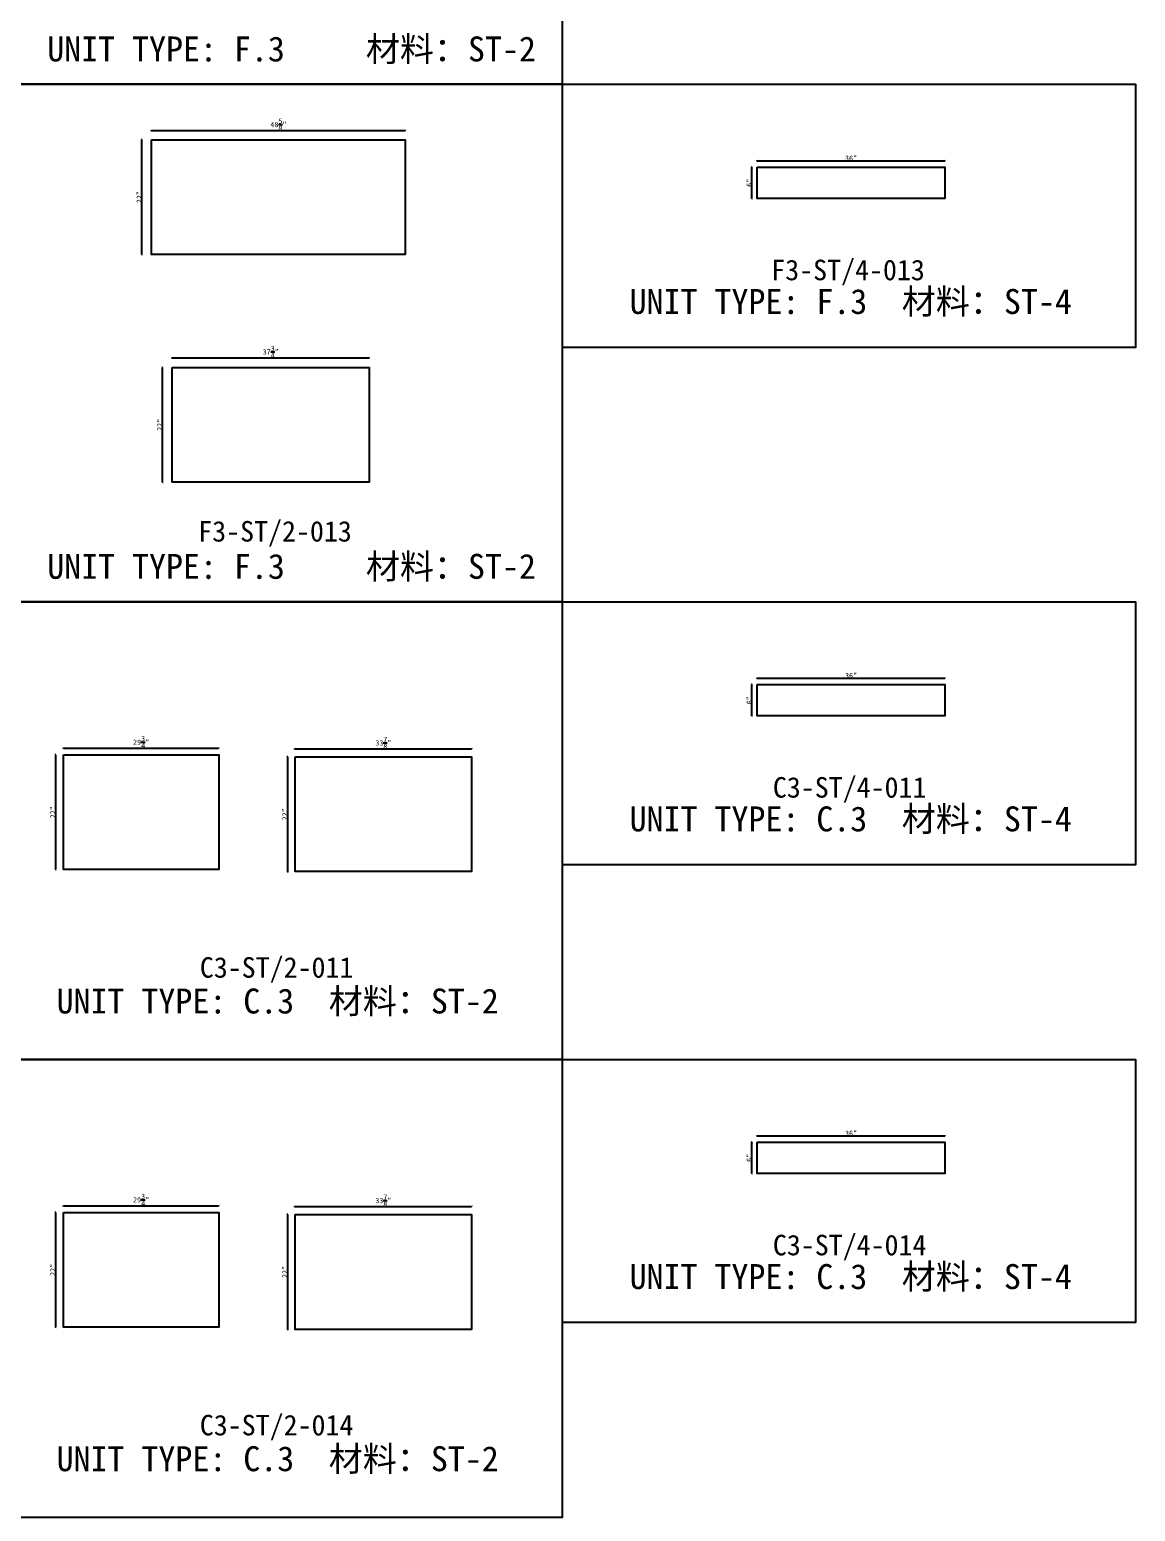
# Model space of a CAD drawing. Header units: millimetres. Extents: x -46966 to 138077, y -48408 to 2116.
# Drawn here: x 118612 to 124000, y -27261 to -20043 of the extents above; entities that cross this region are included whole.
import ezdxf
from ezdxf.enums import TextEntityAlignment as Align

# ---------------------------------------------------------------- set-up
doc = ezdxf.new("R2010")
doc.units = ezdxf.units.MM
doc.layers.add('PART_NUMBER', color=3, linetype='Continuous')
doc.styles.add('样式 1', font='')
doc.styles.get('样式 1').set_extended_font_data('NSimSun')
doc.dimstyles.new('副本 ISO-25', dxfattribs={"dimtxt": 25, "dimasz": 10, "dimexe": 1.5, "dimexo": 0.5, "dimtad": 1, "dimlfac": 0.03937, "dimlunit": 5, "dimtxsty": '样式 1', "dimblk": 'ARCHTICK', "dimcen": 2.5, "dimclrd": 256, "dimclrt": 1, "dimazin": 3, "dimtfac": 1, "dimtmove": 0, "dimatfit": 3, "dimfxlon": 1})

# ---------------------------------------------------------------- blocks, each defined once
blk = doc.blocks.new('_ArchTick')
at = {"color": 0, "linetype": 'ByBlock', "const_width": 0.15}
blk.add_lwpolyline([(-0.5, -0.5), (0.5, 0.5)], dxfattribs=at)
blk = doc.blocks.new('*D1999')
at = {"color": 0, "lineweight": -2, "transparency": 16777216}
for p, q in [((119206.9, -20536.1), (119206.9, -20533.6)), ((120442, -20536.1), (120442, -20533.6))]:
    blk.add_line(p, q, dxfattribs=at)
at = {"lineweight": -2, "transparency": 16777216}
blk.add_line((119206.9, -20535.1), (120442, -20535.1), dxfattribs=at)
at = {"layer": 'Defpoints', "color": 0, "transparency": 16777216}
for p in [(120442, -20535.1), (119206.9, -20579.7), (120442, -20579.7)]:
    blk.add_point(p, dxfattribs=at)
at = {"lineweight": -2, "transparency": 16777216, "xscale": 10, "yscale": 10, "zscale": 10, "rotation": 180}
blk.add_blockref('_ArchTick', (119206.9, -20535.1), dxfattribs=at)
at = {"lineweight": -2, "transparency": 16777216, "xscale": 10, "yscale": 10, "zscale": 10}
blk.add_blockref('_ArchTick', (120442, -20535.1), dxfattribs=at)
at = {"color": 1, "transparency": 16777216, "insert": (119824.5, -20506.1), "char_height": 25, "attachment_point": 5, "style": '样式 1'}
blk.add_mtext('\\A1;48{\\H1x;\\S5/8;}"', dxfattribs=at)
blk = doc.blocks.new('*D2000')
at = {"color": 0, "lineweight": -2, "transparency": 16777216}
for p, q in [((119160.2, -20579.7), (119157.7, -20579.7)), ((119160.2, -21138.5), (119157.7, -21138.5))]:
    blk.add_line(p, q, dxfattribs=at)
at = {"lineweight": -2, "transparency": 16777216}
blk.add_line((119159.2, -21138.5), (119159.2, -20579.7), dxfattribs=at)
at = {"layer": 'Defpoints', "color": 0, "transparency": 16777216}
for p in [(119159.2, -20579.7), (119206.9, -20579.7), (119206.9, -21138.5)]:
    blk.add_point(p, dxfattribs=at)
at = {"lineweight": -2, "transparency": 16777216, "xscale": 10, "yscale": 10, "zscale": 10}
for p, rotation in [((119159.2, -20579.7), 90), ((119159.2, -21138.5), 270)]:
    blk.add_blockref('_ArchTick', p, dxfattribs=dict(at, rotation=rotation))
at = {"color": 1, "transparency": 16777216, "insert": (119146.1, -20859.1), "char_height": 25, "attachment_point": 5, "rotation": 90, "style": '样式 1'}
blk.add_mtext('\\A1;22"', dxfattribs=at)
blk = doc.blocks.new('*D2001')
at = {"color": 0, "lineweight": -2, "transparency": 16777216}
for p, q in [((119307.5, -21643.4), (119307.5, -21640.9)), ((120266.3, -21643.4), (120266.3, -21640.9))]:
    blk.add_line(p, q, dxfattribs=at)
at = {"lineweight": -2, "transparency": 16777216}
blk.add_line((119307.5, -21642.4), (120266.3, -21642.4), dxfattribs=at)
at = {"layer": 'Defpoints', "color": 0, "transparency": 16777216}
for p in [(120266.3, -21642.4), (119307.5, -21689.3), (120266.3, -21689.3)]:
    blk.add_point(p, dxfattribs=at)
at = {"lineweight": -2, "transparency": 16777216, "xscale": 10, "yscale": 10, "zscale": 10, "rotation": 180}
blk.add_blockref('_ArchTick', (119307.5, -21642.4), dxfattribs=at)
at = {"lineweight": -2, "transparency": 16777216, "xscale": 10, "yscale": 10, "zscale": 10}
blk.add_blockref('_ArchTick', (120266.3, -21642.4), dxfattribs=at)
at = {"color": 1, "transparency": 16777216, "insert": (119786.9, -21613.3), "char_height": 25, "attachment_point": 5, "style": '样式 1'}
blk.add_mtext('\\A1;37{\\H1x;\\S3/4;}"', dxfattribs=at)
blk = doc.blocks.new('*D2002')
at = {"color": 0, "lineweight": -2, "transparency": 16777216}
for p, q in [((119260.4, -21689.3), (119257.9, -21689.3)), ((119260.4, -22248.1), (119257.9, -22248.1))]:
    blk.add_line(p, q, dxfattribs=at)
at = {"lineweight": -2, "transparency": 16777216}
blk.add_line((119259.4, -22248.1), (119259.4, -21689.3), dxfattribs=at)
at = {"layer": 'Defpoints', "color": 0, "transparency": 16777216}
for p in [(119259.4, -21689.3), (119307.5, -21689.3), (119307.5, -22248.1)]:
    blk.add_point(p, dxfattribs=at)
at = {"lineweight": -2, "transparency": 16777216, "xscale": 10, "yscale": 10, "zscale": 10}
for p, rotation in [((119259.4, -21689.3), 90), ((119259.4, -22248.1), 270)]:
    blk.add_blockref('_ArchTick', p, dxfattribs=dict(at, rotation=rotation))
at = {"color": 1, "transparency": 16777216, "insert": (119246.3, -21968.7), "char_height": 25, "attachment_point": 5, "rotation": 90, "style": '样式 1'}
blk.add_mtext('\\A1;22"', dxfattribs=at)
blk = doc.blocks.new('*D2003')
at = {"color": 0, "lineweight": -2, "transparency": 16777216}
for p, q in [((122157.1, -20683.6), (122157.1, -20681.1)), ((123071.5, -20683.6), (123071.5, -20681.1))]:
    blk.add_line(p, q, dxfattribs=at)
at = {"lineweight": -2, "transparency": 16777216}
blk.add_line((122157.1, -20682.6), (123071.5, -20682.6), dxfattribs=at)
at = {"layer": 'Defpoints', "color": 0, "transparency": 16777216}
for p in [(122157.1, -20713.4), (123071.5, -20682.6), (123071.5, -20713.4)]:
    blk.add_point(p, dxfattribs=at)
at = {"lineweight": -2, "transparency": 16777216, "xscale": 10, "yscale": 10, "zscale": 10, "rotation": 180}
blk.add_blockref('_ArchTick', (122157.1, -20682.6), dxfattribs=at)
at = {"lineweight": -2, "transparency": 16777216, "xscale": 10, "yscale": 10, "zscale": 10}
blk.add_blockref('_ArchTick', (123071.5, -20682.6), dxfattribs=at)
at = {"color": 1, "transparency": 16777216, "insert": (122614.3, -20669.5), "char_height": 25, "attachment_point": 5, "style": '样式 1'}
blk.add_mtext('\\A1;36"', dxfattribs=at)
blk = doc.blocks.new('*D2004')
at = {"color": 0, "lineweight": -2, "transparency": 16777216}
for p, q in [((122132.3, -20713.4), (122129.8, -20713.4)), ((122132.3, -20865.8), (122129.8, -20865.8))]:
    blk.add_line(p, q, dxfattribs=at)
at = {"lineweight": -2, "transparency": 16777216}
blk.add_line((122131.3, -20865.8), (122131.3, -20713.4), dxfattribs=at)
at = {"layer": 'Defpoints', "color": 0, "transparency": 16777216}
for p in [(122131.3, -20713.4), (122157.1, -20713.4), (122157.1, -20865.8)]:
    blk.add_point(p, dxfattribs=at)
at = {"lineweight": -2, "transparency": 16777216, "xscale": 10, "yscale": 10, "zscale": 10}
for p, rotation in [((122131.3, -20713.4), 90), ((122131.3, -20865.8), 270)]:
    blk.add_blockref('_ArchTick', p, dxfattribs=dict(at, rotation=rotation))
at = {"color": 1, "transparency": 16777216, "insert": (122118.1, -20789.6), "char_height": 25, "attachment_point": 5, "rotation": 90, "style": '样式 1'}
blk.add_mtext('\\A1;6"', dxfattribs=at)
blk = doc.blocks.new('*D2005')
at = {"color": 0, "lineweight": -2, "transparency": 16777216}
for p, q in [((118777.8, -23544.6), (118777.8, -23542.1)), ((119533.4, -23544.6), (119533.4, -23542.1))]:
    blk.add_line(p, q, dxfattribs=at)
at = {"lineweight": -2, "transparency": 16777216}
blk.add_line((118777.8, -23543.6), (119533.4, -23543.6), dxfattribs=at)
at = {"layer": 'Defpoints', "color": 0, "transparency": 16777216}
for p in [(118777.8, -23576.2), (119533.4, -23543.6), (119533.4, -23576.2)]:
    blk.add_point(p, dxfattribs=at)
at = {"lineweight": -2, "transparency": 16777216, "xscale": 10, "yscale": 10, "zscale": 10, "rotation": 180}
blk.add_blockref('_ArchTick', (118777.8, -23543.6), dxfattribs=at)
at = {"lineweight": -2, "transparency": 16777216, "xscale": 10, "yscale": 10, "zscale": 10}
blk.add_blockref('_ArchTick', (119533.4, -23543.6), dxfattribs=at)
at = {"color": 1, "transparency": 16777216, "insert": (119155.6, -23514.5), "char_height": 25, "attachment_point": 5, "style": '样式 1'}
blk.add_mtext('\\A1;29{\\H1x;\\S3/4;}"', dxfattribs=at)
blk = doc.blocks.new('*D2006')
at = {"color": 0, "lineweight": -2, "transparency": 16777216}
for p, q in [((118739.4, -23576.2), (118736.9, -23576.2)), ((118739.4, -24135), (118736.9, -24135))]:
    blk.add_line(p, q, dxfattribs=at)
at = {"lineweight": -2, "transparency": 16777216}
blk.add_line((118738.4, -23576.2), (118738.4, -24135), dxfattribs=at)
at = {"layer": 'Defpoints', "color": 0, "transparency": 16777216}
for p in [(118777.8, -23576.2), (118738.4, -24135), (118777.8, -24135)]:
    blk.add_point(p, dxfattribs=at)
at = {"lineweight": -2, "transparency": 16777216, "xscale": 10, "yscale": 10, "zscale": 10}
for p, rotation in [((118738.4, -23576.2), 90), ((118738.4, -24135), 270)]:
    blk.add_blockref('_ArchTick', p, dxfattribs=dict(at, rotation=rotation))
at = {"color": 1, "transparency": 16777216, "insert": (118725.3, -23855.6), "char_height": 25, "attachment_point": 5, "rotation": 90, "style": '样式 1'}
blk.add_mtext('\\A1;22"', dxfattribs=at)
blk = doc.blocks.new('*D2007')
at = {"color": 0, "lineweight": -2, "transparency": 16777216}
for p, q in [((119905.3, -23548), (119905.3, -23545.5)), ((120765.8, -23548), (120765.8, -23545.5))]:
    blk.add_line(p, q, dxfattribs=at)
at = {"lineweight": -2, "transparency": 16777216}
blk.add_line((119905.3, -23547), (120765.8, -23547), dxfattribs=at)
at = {"layer": 'Defpoints', "color": 0, "transparency": 16777216}
for p in [(119905.3, -23586.5), (120765.8, -23547), (120765.8, -23586.5)]:
    blk.add_point(p, dxfattribs=at)
at = {"lineweight": -2, "transparency": 16777216, "xscale": 10, "yscale": 10, "zscale": 10, "rotation": 180}
blk.add_blockref('_ArchTick', (119905.3, -23547), dxfattribs=at)
at = {"lineweight": -2, "transparency": 16777216, "xscale": 10, "yscale": 10, "zscale": 10}
blk.add_blockref('_ArchTick', (120765.8, -23547), dxfattribs=at)
at = {"color": 1, "transparency": 16777216, "insert": (120335.6, -23517.9), "char_height": 25, "attachment_point": 5, "style": '样式 1'}
blk.add_mtext('\\A1;33{\\H1x;\\S7/8;}"', dxfattribs=at)
blk = doc.blocks.new('*D2008')
at = {"color": 0, "lineweight": -2, "transparency": 16777216}
for p, q in [((119869.7, -23586.5), (119867.2, -23586.5)), ((119869.7, -24145.3), (119867.2, -24145.3))]:
    blk.add_line(p, q, dxfattribs=at)
at = {"lineweight": -2, "transparency": 16777216}
blk.add_line((119868.7, -23586.5), (119868.7, -24145.3), dxfattribs=at)
at = {"layer": 'Defpoints', "color": 0, "transparency": 16777216}
for p in [(119905.3, -23586.5), (119868.7, -24145.3), (119905.3, -24145.3)]:
    blk.add_point(p, dxfattribs=at)
at = {"lineweight": -2, "transparency": 16777216, "xscale": 10, "yscale": 10, "zscale": 10}
for p, rotation in [((119868.7, -23586.5), 90), ((119868.7, -24145.3), 270)]:
    blk.add_blockref('_ArchTick', p, dxfattribs=dict(at, rotation=rotation))
at = {"color": 1, "transparency": 16777216, "insert": (119855.6, -23865.9), "char_height": 25, "attachment_point": 5, "rotation": 90, "style": '样式 1'}
blk.add_mtext('\\A1;22"', dxfattribs=at)
blk = doc.blocks.new('*D1966')
at = {"color": 0, "lineweight": -2, "transparency": 16777216}
for p, q in [((122157.1, -23204), (122157.1, -23201.5)), ((123071.5, -23204), (123071.5, -23201.5))]:
    blk.add_line(p, q, dxfattribs=at)
at = {"lineweight": -2, "transparency": 16777216}
blk.add_line((122157.1, -23203), (123071.5, -23203), dxfattribs=at)
at = {"layer": 'Defpoints', "color": 0, "transparency": 16777216}
for p in [(122157.1, -23233.9), (123071.5, -23203), (123071.5, -23233.9)]:
    blk.add_point(p, dxfattribs=at)
at = {"lineweight": -2, "transparency": 16777216, "xscale": 10, "yscale": 10, "zscale": 10, "rotation": 180}
blk.add_blockref('_ArchTick', (122157.1, -23203), dxfattribs=at)
at = {"lineweight": -2, "transparency": 16777216, "xscale": 10, "yscale": 10, "zscale": 10}
blk.add_blockref('_ArchTick', (123071.5, -23203), dxfattribs=at)
at = {"color": 1, "transparency": 16777216, "insert": (122614.3, -23189.9), "char_height": 25, "attachment_point": 5, "style": '样式 1'}
blk.add_mtext('\\A1;36"', dxfattribs=at)
blk = doc.blocks.new('*D1967')
at = {"color": 0, "lineweight": -2, "transparency": 16777216}
for p, q in [((122132.3, -23233.9), (122129.8, -23233.9)), ((122132.3, -23386.3), (122129.8, -23386.3))]:
    blk.add_line(p, q, dxfattribs=at)
at = {"lineweight": -2, "transparency": 16777216}
blk.add_line((122131.3, -23386.3), (122131.3, -23233.9), dxfattribs=at)
at = {"layer": 'Defpoints', "color": 0, "transparency": 16777216}
for p in [(122131.3, -23233.9), (122157.1, -23233.9), (122157.1, -23386.3)]:
    blk.add_point(p, dxfattribs=at)
at = {"lineweight": -2, "transparency": 16777216, "xscale": 10, "yscale": 10, "zscale": 10}
for p, rotation in [((122131.3, -23233.9), 90), ((122131.3, -23386.3), 270)]:
    blk.add_blockref('_ArchTick', p, dxfattribs=dict(at, rotation=rotation))
at = {"color": 1, "transparency": 16777216, "insert": (122118.1, -23310.1), "char_height": 25, "attachment_point": 5, "rotation": 90, "style": '样式 1'}
blk.add_mtext('\\A1;6"', dxfattribs=at)
blk = doc.blocks.new('*D1968')
at = {"color": 0, "lineweight": -2, "transparency": 16777216}
for p, q in [((118777.8, -25774.1), (118777.8, -25771.6)), ((119533.4, -25774.1), (119533.4, -25771.6))]:
    blk.add_line(p, q, dxfattribs=at)
at = {"lineweight": -2, "transparency": 16777216}
blk.add_line((118777.8, -25773.1), (119533.4, -25773.1), dxfattribs=at)
at = {"layer": 'Defpoints', "color": 0, "transparency": 16777216}
for p in [(118777.8, -25805.8), (119533.4, -25773.1), (119533.4, -25805.8)]:
    blk.add_point(p, dxfattribs=at)
at = {"lineweight": -2, "transparency": 16777216, "xscale": 10, "yscale": 10, "zscale": 10, "rotation": 180}
blk.add_blockref('_ArchTick', (118777.8, -25773.1), dxfattribs=at)
at = {"lineweight": -2, "transparency": 16777216, "xscale": 10, "yscale": 10, "zscale": 10}
blk.add_blockref('_ArchTick', (119533.4, -25773.1), dxfattribs=at)
at = {"color": 1, "transparency": 16777216, "insert": (119155.6, -25744), "char_height": 25, "attachment_point": 5, "style": '样式 1'}
blk.add_mtext('\\A1;29{\\H1x;\\S3/4;}"', dxfattribs=at)
blk = doc.blocks.new('*D1969')
at = {"color": 0, "lineweight": -2, "transparency": 16777216}
for p, q in [((118739.4, -25805.8), (118736.9, -25805.8)), ((118739.4, -26364.6), (118736.9, -26364.6))]:
    blk.add_line(p, q, dxfattribs=at)
at = {"lineweight": -2, "transparency": 16777216}
blk.add_line((118738.4, -25805.8), (118738.4, -26364.6), dxfattribs=at)
at = {"layer": 'Defpoints', "color": 0, "transparency": 16777216}
for p in [(118777.8, -25805.8), (118738.4, -26364.6), (118777.8, -26364.6)]:
    blk.add_point(p, dxfattribs=at)
at = {"lineweight": -2, "transparency": 16777216, "xscale": 10, "yscale": 10, "zscale": 10}
for p, rotation in [((118738.4, -25805.8), 90), ((118738.4, -26364.6), 270)]:
    blk.add_blockref('_ArchTick', p, dxfattribs=dict(at, rotation=rotation))
at = {"color": 1, "transparency": 16777216, "insert": (118725.3, -26085.2), "char_height": 25, "attachment_point": 5, "rotation": 90, "style": '样式 1'}
blk.add_mtext('\\A1;22"', dxfattribs=at)
blk = doc.blocks.new('*D1970')
at = {"color": 0, "lineweight": -2, "transparency": 16777216}
for p, q in [((119905.3, -25777.6), (119905.3, -25775.1)), ((120765.8, -25777.6), (120765.8, -25775.1))]:
    blk.add_line(p, q, dxfattribs=at)
at = {"lineweight": -2, "transparency": 16777216}
blk.add_line((119905.3, -25776.6), (120765.8, -25776.6), dxfattribs=at)
at = {"layer": 'Defpoints', "color": 0, "transparency": 16777216}
for p in [(119905.3, -25816), (120765.8, -25776.6), (120765.8, -25816)]:
    blk.add_point(p, dxfattribs=at)
at = {"lineweight": -2, "transparency": 16777216, "xscale": 10, "yscale": 10, "zscale": 10, "rotation": 180}
blk.add_blockref('_ArchTick', (119905.3, -25776.6), dxfattribs=at)
at = {"lineweight": -2, "transparency": 16777216, "xscale": 10, "yscale": 10, "zscale": 10}
blk.add_blockref('_ArchTick', (120765.8, -25776.6), dxfattribs=at)
at = {"color": 1, "transparency": 16777216, "insert": (120335.6, -25747.5), "char_height": 25, "attachment_point": 5, "style": '样式 1'}
blk.add_mtext('\\A1;33{\\H1x;\\S7/8;}"', dxfattribs=at)
blk = doc.blocks.new('*D1971')
at = {"color": 0, "lineweight": -2, "transparency": 16777216}
for p, q in [((119869.7, -25816), (119867.2, -25816)), ((119869.7, -26374.8), (119867.2, -26374.8))]:
    blk.add_line(p, q, dxfattribs=at)
at = {"lineweight": -2, "transparency": 16777216}
blk.add_line((119868.7, -25816), (119868.7, -26374.8), dxfattribs=at)
at = {"layer": 'Defpoints', "color": 0, "transparency": 16777216}
for p in [(119905.3, -25816), (119868.7, -26374.8), (119905.3, -26374.8)]:
    blk.add_point(p, dxfattribs=at)
at = {"lineweight": -2, "transparency": 16777216, "xscale": 10, "yscale": 10, "zscale": 10}
for p, rotation in [((119868.7, -25816), 90), ((119868.7, -26374.8), 270)]:
    blk.add_blockref('_ArchTick', p, dxfattribs=dict(at, rotation=rotation))
at = {"color": 1, "transparency": 16777216, "insert": (119855.6, -26095.4), "char_height": 25, "attachment_point": 5, "rotation": 90, "style": '样式 1'}
blk.add_mtext('\\A1;22"', dxfattribs=at)
blk = doc.blocks.new('*D1978')
at = {"color": 0, "lineweight": -2, "transparency": 16777216}
for p, q in [((122157.1, -25433.6), (122157.1, -25431.1)), ((123071.5, -25433.6), (123071.5, -25431.1))]:
    blk.add_line(p, q, dxfattribs=at)
at = {"lineweight": -2, "transparency": 16777216}
blk.add_line((122157.1, -25432.6), (123071.5, -25432.6), dxfattribs=at)
at = {"layer": 'Defpoints', "color": 0, "transparency": 16777216}
for p in [(122157.1, -25463.4), (123071.5, -25432.6), (123071.5, -25463.4)]:
    blk.add_point(p, dxfattribs=at)
at = {"lineweight": -2, "transparency": 16777216, "xscale": 10, "yscale": 10, "zscale": 10, "rotation": 180}
blk.add_blockref('_ArchTick', (122157.1, -25432.6), dxfattribs=at)
at = {"lineweight": -2, "transparency": 16777216, "xscale": 10, "yscale": 10, "zscale": 10}
blk.add_blockref('_ArchTick', (123071.5, -25432.6), dxfattribs=at)
at = {"color": 1, "transparency": 16777216, "insert": (122614.3, -25419.5), "char_height": 25, "attachment_point": 5, "style": '样式 1'}
blk.add_mtext('\\A1;36"', dxfattribs=at)
blk = doc.blocks.new('*D1979')
at = {"color": 0, "lineweight": -2, "transparency": 16777216}
for p, q in [((122132.3, -25463.4), (122129.8, -25463.4)), ((122132.3, -25615.8), (122129.8, -25615.8))]:
    blk.add_line(p, q, dxfattribs=at)
at = {"lineweight": -2, "transparency": 16777216}
blk.add_line((122131.3, -25615.8), (122131.3, -25463.4), dxfattribs=at)
at = {"layer": 'Defpoints', "color": 0, "transparency": 16777216}
for p in [(122131.3, -25463.4), (122157.1, -25463.4), (122157.1, -25615.8)]:
    blk.add_point(p, dxfattribs=at)
at = {"lineweight": -2, "transparency": 16777216, "xscale": 10, "yscale": 10, "zscale": 10}
for p, rotation in [((122131.3, -25463.4), 90), ((122131.3, -25615.8), 270)]:
    blk.add_blockref('_ArchTick', p, dxfattribs=dict(at, rotation=rotation))
at = {"color": 1, "transparency": 16777216, "insert": (122118.1, -25539.6), "char_height": 25, "attachment_point": 5, "rotation": 90, "style": '样式 1'}
blk.add_mtext('\\A1;6"', dxfattribs=at)

msp = doc.modelspace()

# ---------------------------------------------------------------- linework, layer by layer
at = {"color": 1}
for points in [[(118415.901, -20309.699), (121207.776, -20309.699), (121207.776, -17789.28), (118415.901, -17789.28)], [(118415.901, -22830.117), (121207.776, -22830.117), (121207.776, -20309.699), (118415.901, -20309.699)], [(121207.776, -20309.699), (123999.65, -20309.699), (123999.65, -21592.096), (121207.776, -21592.096)], [(118415.901, -25059.684), (121207.776, -25059.684), (121207.776, -22830.117), (118415.901, -22830.117)], [(121207.776, -22830.117), (123999.65, -22830.117), (123999.65, -24112.514), (121207.776, -24112.514)], [(118415.901, -27289.251), (121207.776, -27289.251), (121207.776, -25059.684), (118415.901, -25059.684)], [(121207.776, -25059.684), (123999.65, -25059.684), (123999.65, -26342.082), (121207.776, -26342.082)]]:
    msp.add_lwpolyline(points, close=True, dxfattribs=at)
for points in [[(119206.941, -20579.677), (120442.016, -20579.677), (120442.016, -21138.477), (119206.941, -21138.477)], [(122157.095, -20713.435), (123071.495, -20713.435), (123071.495, -20865.835), (122157.095, -20865.835)], [(119307.486, -21689.261), (120266.336, -21689.261), (120266.336, -22248.061), (119307.486, -22248.061)], [(122157.095, -23233.853), (123071.495, -23233.853), (123071.495, -23386.253), (122157.095, -23386.253)], [(118777.758, -23576.236), (119533.408, -23576.236), (119533.408, -24135.036), (118777.758, -24135.036)], [(119905.344, -23586.469), (120765.769, -23586.469), (120765.769, -24145.269), (119905.344, -24145.269)], [(122157.095, -25463.42), (123071.495, -25463.42), (123071.495, -25615.82), (122157.095, -25615.82)], [(118777.758, -25805.803), (119533.408, -25805.803), (119533.408, -26364.603), (118777.758, -26364.603)], [(119905.344, -25816.037), (120765.769, -25816.037), (120765.769, -26374.837), (119905.344, -26374.837)]]:
    msp.add_lwpolyline(points, close=True)

# ---------------------------------------------------------------- texts
at = {"style": '样式 1'}
for s, p in [('材料：ST-2', (120250.613, -20198.342)), ('UNIT TYPE: F.3', (118697.888, -20198.342)), ('材料：ST-4', (122861.685, -21428.592)), ('UNIT TYPE: F.3', (121535.404, -21428.592)), ('材料：ST-2', (120250.613, -22718.76)), ('UNIT TYPE: F.3', (118697.888, -22718.76)), ('材料：ST-4', (122861.685, -23949.01)), ('UNIT TYPE: C.3', (121535.404, -23949.01)), ('UNIT TYPE: C.3', (118743.529, -24836.189)), ('材料：ST-2', (120069.81, -24836.189)), ('UNIT TYPE: C.3', (121535.404, -26178.577)), ('材料：ST-4', (122861.685, -26178.577)), ('UNIT TYPE: C.3', (118743.529, -27065.756)), ('材料：ST-2', (120069.81, -27065.756))]:
    msp.add_text(s, height=121.5865, dxfattribs=at).set_placement(p)
at = {"layer": 'PART_NUMBER', "color": 3, "style": '样式 1'}
for s, p in [('F3-ST/4-013', (122599.863, -21214.265)), ('F3-ST/2-013', (119807.989, -22487.286)), ('C3-ST/4-011', (122607.639, -23734.684)), ('C3-ST/2-011', (119815.765, -24611.853)), ('C3-ST/4-014', (122607.639, -25964.251)), ('C3-ST/2-014', (119815.765, -26841.42))]:
    msp.add_text(s, height=100, dxfattribs=at).set_placement(p, align=Align.MIDDLE_CENTER)

# ---------------------------------------------------------------- dimensions: what is measured, and where the dimension line sits
for base, p1, p2, picture, middle in [((120442.016, -20535.149), (119206.941, -20579.677), (120442.016, -20579.677), '*D1999', (119824.479, -20506.055)), ((123071.495, -20682.599), (122157.095, -20713.435), (123071.495, -20713.435), '*D2003', (122614.295, -20669.474)), ((120266.336, -21642.405), (119307.486, -21689.261), (120266.336, -21689.261), '*D2001', (119786.911, -21613.311)), ((123071.495, -23203.018), (122157.095, -23233.853), (123071.495, -23233.853), '*D1966', (122614.295, -23189.893)), ((119533.408, -23543.551), (118777.758, -23576.236), (119533.408, -23576.236), '*D2005', (119155.583, -23514.458)), ((120765.769, -23547.043), (119905.344, -23586.469), (120765.769, -23586.469), '*D2007', (120335.557, -23517.949)), ((123071.495, -25432.585), (122157.095, -25463.42), (123071.495, -25463.42), '*D1978', (122614.295, -25419.46)), ((119533.408, -25773.118), (118777.758, -25805.803), (119533.408, -25805.803), '*D1968', (119155.583, -25744.025)), ((120765.769, -25776.61), (119905.344, -25816.037), (120765.769, -25816.037), '*D1970', (120335.557, -25747.516))]:
    dim = msp.add_linear_dim(base=base, p1=p1, p2=p2, dimstyle='副本 ISO-25')
    dim.commit()
    dim.dimension.update_dxf_attribs({"geometry": picture, "text_midpoint": middle})
for base, p1, p2, picture, middle in [((119159.178, -20579.677), (119206.941, -21138.477), (119206.941, -20579.677), '*D2000', (119146.053, -20859.077)), ((122131.26, -20713.435), (122157.095, -20865.835), (122157.095, -20713.435), '*D2004', (122118.135, -20789.635)), ((119259.377, -21689.261), (119307.486, -22248.061), (119307.486, -21689.261), '*D2002', (119246.252, -21968.661)), ((122131.26, -23233.853), (122157.095, -23386.253), (122157.095, -23233.853), '*D1967', (122118.135, -23310.053)), ((118738.432, -24135.036), (118777.758, -23576.236), (118777.758, -24135.036), '*D2006', (118725.307, -23855.636)), ((119868.698, -24145.269), (119905.344, -23586.469), (119905.344, -24145.269), '*D2008', (119855.573, -23865.869)), ((122131.26, -25463.42), (122157.095, -25615.82), (122157.095, -25463.42), '*D1979', (122118.135, -25539.62)), ((118738.432, -26364.603), (118777.758, -25805.803), (118777.758, -26364.603), '*D1969', (118725.307, -26085.203)), ((119868.698, -26374.837), (119905.344, -25816.037), (119905.344, -26374.837), '*D1971', (119855.573, -26095.437))]:
    dim = msp.add_linear_dim(base=base, p1=p1, p2=p2, angle=90, dimstyle='副本 ISO-25')
    dim.commit()
    dim.dimension.update_dxf_attribs({"geometry": picture, "text_midpoint": middle})

doc.saveas('drawing.dxf')
